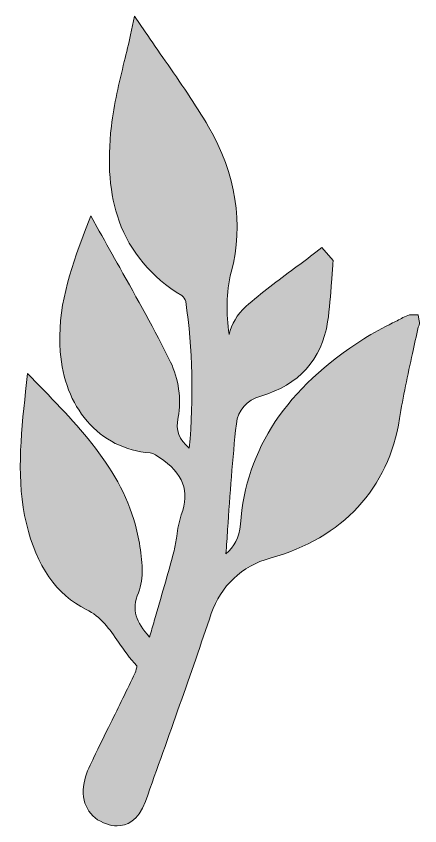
# Model space of a CAD drawing. Header units: inches. Extents: x 792 to 7891, y -1099 to 2748.
# Drawn here: x 5290 to 5788, y -1099 to -101 of the extents above; entities that cross this region are included whole.
import ezdxf

# ---------------------------------------------------------------- set-up
doc = ezdxf.new("R2010")
doc.units = ezdxf.units.IN
doc.header["$MEASUREMENT"] = 0
doc.layers.add('Layer 1', color=7, linetype='Continuous')

msp = doc.modelspace()

# ---------------------------------------------------------------- hatches: boundary and pattern name
at = {"layer": 'Layer 1', "true_color": 0xcd7e2e}
h = msp.add_hatch(color=32, dxfattribs=at)
h.dxf.hatch_style = 2
edge = h.paths.add_edge_path()
edge.add_spline(control_points=[(5786.32, -484.27), (5784.05, -495.12), (5781.62, -506.17), (5779.27, -516.89), (5773.52, -543.07), (5767.57, -570.14), (5763.35, -597.06), (5749.84, -683.26), (5693.15, -744.36), (5603.72, -769.11), (5568.9, -778.74), (5542.39, -803.61), (5530.98, -837.33), (5505.65, -912.22), (5479.16, -986.64), (5449.65, -1069.19), (5440.76, -1094.05), (5425.77, -1099.27), (5414.75, -1099.27), (5410.59, -1099.27), (5406.18, -1098.5), (5401.66, -1096.99), (5379.86, -1089.72), (5369.46, -1070.8), (5373.83, -1046.4), (5375.68, -1036.06), (5380.21, -1026.76), (5384.58, -1017.76), (5384.58, -1017.76), (5385.6, -1015.68), (5385.6, -1015.68), (5392.52, -1001.38), (5399.66, -986.91), (5406.57, -972.92), (5416.62, -952.55), (5427.02, -931.49), (5436.89, -910.65), (5438.15, -907.98), (5438.95, -903.98), (5439.04, -901.81), (5430.14, -892.88), (5423.2, -882.74), (5416.47, -872.91), (5405.35, -856.67), (5394.86, -841.33), (5376.48, -832.33), (5339.96, -814.42), (5315.13, -778.82), (5302.7, -726.5), (5290.08, -673.44), (5295.72, -620.04), (5301.69, -563.5), (5301.69, -563.5), (5304.04, -541.26), (5304.04, -541.26), (5304.04, -541.26), (5318.92, -556.62), (5318.92, -556.62), (5375.16, -614.68), (5428.28, -669.52), (5442.22, -750.86), (5445.81, -771.81), (5448.14, -793.69), (5440.93, -811.76), (5432.22, -833.57), (5438.12, -847.64), (5454.8, -866.45), (5456.73, -859.73), (5458.65, -853.09), (5460.55, -846.52), (5469.17, -816.66), (5477.32, -788.46), (5485.05, -760), (5486.59, -754.34), (5487.43, -748.32), (5488.33, -741.95), (5489.55, -733.29), (5490.81, -724.34), (5493.95, -715.64), (5504.54, -686.42), (5496.27, -664.61), (5467.14, -644.93), (5465.25, -643.65), (5459.51, -639.78), (5455.58, -639.46), (5424.58, -636.94), (5397.63, -623.34), (5377.65, -600.11), (5358.48, -577.83), (5347, -548.24), (5344.46, -514.55), (5340.48, -461.92), (5356.45, -414.73), (5374.6, -367.02), (5374.6, -367.02), (5382.28, -346.84), (5382.28, -346.84), (5382.28, -346.84), (5392.7, -365.74), (5392.7, -365.74), (5401.03, -380.85), (5409.61, -396.09), (5417.9, -410.84), (5439.17, -448.68), (5461.17, -487.81), (5480.67, -527.36), (5490.54, -547.37), (5494.2, -573.95), (5490.01, -595.07), (5486.53, -612.59), (5491.01, -622.72), (5503.77, -633.65), (5509.42, -571.06), (5507.95, -511.66), (5499.34, -452.61), (5499.01, -450.38), (5496.47, -446.59), (5494.47, -445.38), (5456.83, -422.41), (5430.82, -391.45), (5417.15, -353.36), (5405.41, -320.64), (5402.28, -282.36), (5407.6, -236.34), (5410.74, -209.09), (5417.24, -182.5), (5423.53, -156.78), (5426.34, -145.3), (5428.99, -134.45), (5431.34, -123.61), (5431.34, -123.61), (5436.31, -100.73), (5436.31, -100.73), (5436.31, -100.73), (5449.41, -120.14), (5449.41, -120.14), (5457.53, -132.18), (5465.95, -144.25), (5474.1, -155.92), (5492.34, -182.05), (5511.19, -209.07), (5527.52, -237.01), (5561.48, -295.1), (5571.18, -357.09), (5555.58, -416.27), (5548.69, -442.38), (5549.61, -467.56), (5552.95, -493.19), (5556.35, -480.8), (5562.41, -468.92), (5573.68, -458.81), (5592.67, -441.77), (5613.46, -426.46), (5633.57, -411.65), (5642.3, -405.22), (5651.34, -398.56), (5660.05, -391.89), (5660.05, -391.89), (5667.48, -386.21), (5667.48, -386.21), (5667.48, -386.21), (5681.42, -402.09), (5681.42, -402.09), (5681.42, -402.09), (5681.05, -406.35), (5681.05, -406.35), (5680.42, -413.61), (5679.9, -421.06), (5679.39, -428.26), (5678.25, -444.51), (5677.08, -461.31), (5674.55, -477.83), (5667.44, -524.24), (5638.9, -555.86), (5592.02, -569.27), (5574.72, -574.22), (5563.73, -586.68), (5561.88, -603.45), (5557.12, -646.63), (5554.07, -690.92), (5551.12, -733.75), (5550.45, -743.61), (5549.75, -753.67), (5549.04, -763.76), (5559.19, -754.96), (5565.62, -744.6), (5566.94, -727.1), (5573.96, -634.14), (5623.77, -559.4), (5719.24, -498.59), (5730.76, -491.25), (5742.98, -485.06), (5754.81, -479.08), (5759.62, -476.64), (5764.59, -474.12), (5769.4, -471.59), (5771.75, -470.35), (5775.13, -468.87), (5777.9, -468.87), (5777.9, -468.87), (5786.22, -468.87), (5786.22, -468.87), (5786.22, -468.87), (5787.75, -477.06), (5787.75, -477.06), (5787.85, -477.62), (5788.38, -481.08), (5786.32, -484.27)], knot_values=[0, 0, 0, 0, 1, 1, 1, 2, 2, 2, 3, 3, 3, 4, 4, 4, 5, 5, 5, 6, 6, 6, 7, 7, 7, 8, 8, 8, 9, 9, 9, 10, 10, 10, 11, 11, 11, 12, 12, 12, 13, 13, 13, 14, 14, 14, 15, 15, 15, 16, 16, 16, 17, 17, 17, 18, 18, 18, 19, 19, 19, 20, 20, 20, 21, 21, 21, 22, 22, 22, 23, 23, 23, 24, 24, 24, 25, 25, 25, 26, 26, 26, 27, 27, 27, 28, 28, 28, 29, 29, 29, 30, 30, 30, 31, 31, 31, 32, 32, 32, 33, 33, 33, 34, 34, 34, 35, 35, 35, 36, 36, 36, 37, 37, 37, 38, 38, 38, 39, 39, 39, 40, 40, 40, 41, 41, 41, 42, 42, 42, 43, 43, 43, 44, 44, 44, 45, 45, 45, 46, 46, 46, 47, 47, 47, 48, 48, 48, 49, 49, 49, 50, 50, 50, 51, 51, 51, 52, 52, 52, 53, 53, 53, 54, 54, 54, 55, 55, 55, 56, 56, 56, 57, 57, 57, 58, 58, 58, 59, 59, 59, 60, 60, 60, 61, 61, 61, 62, 62, 62, 63, 63, 63, 64, 64, 64, 65, 65, 65, 66, 66, 66, 67, 67, 67, 68, 68, 68, 69, 69, 69, 69], degree=3, periodic=1)

# ---------------------------------------------------------------- linework, layer by layer
at = {"layer": 'Layer 1', "lineweight": 0}
msp.add_open_spline([(5786.32, -484.27), (5784.05, -495.12), (5781.62, -506.17), (5779.27, -516.89), (5773.52, -543.07), (5767.57, -570.14), (5763.35, -597.06), (5749.84, -683.26), (5693.15, -744.36), (5603.72, -769.11), (5568.9, -778.74), (5542.39, -803.61), (5530.98, -837.33), (5505.65, -912.22), (5479.16, -986.64), (5449.65, -1069.19), (5440.76, -1094.05), (5425.77, -1099.27), (5414.75, -1099.27), (5410.59, -1099.27), (5406.18, -1098.5), (5401.66, -1096.99), (5379.86, -1089.72), (5369.46, -1070.8), (5373.83, -1046.4), (5375.68, -1036.06), (5380.21, -1026.76), (5384.58, -1017.76), (5384.58, -1017.76), (5385.6, -1015.68), (5385.6, -1015.68), (5392.52, -1001.38), (5399.66, -986.91), (5406.57, -972.92), (5416.62, -952.55), (5427.02, -931.49), (5436.89, -910.65), (5438.15, -907.98), (5438.95, -903.98), (5439.04, -901.81), (5430.14, -892.88), (5423.2, -882.74), (5416.47, -872.91), (5405.35, -856.67), (5394.86, -841.33), (5376.48, -832.33), (5339.96, -814.42), (5315.13, -778.82), (5302.7, -726.5), (5290.08, -673.44), (5295.72, -620.04), (5301.69, -563.5), (5301.69, -563.5), (5304.04, -541.26), (5304.04, -541.26), (5304.04, -541.26), (5318.92, -556.62), (5318.92, -556.62), (5375.16, -614.68), (5428.28, -669.52), (5442.22, -750.86), (5445.81, -771.81), (5448.14, -793.69), (5440.93, -811.76), (5432.22, -833.57), (5438.12, -847.64), (5454.8, -866.45), (5456.73, -859.73), (5458.65, -853.09), (5460.55, -846.52), (5469.17, -816.66), (5477.32, -788.46), (5485.05, -760), (5486.59, -754.34), (5487.43, -748.32), (5488.33, -741.95), (5489.55, -733.29), (5490.81, -724.34), (5493.95, -715.64), (5504.54, -686.42), (5496.27, -664.61), (5467.14, -644.93), (5465.25, -643.65), (5459.51, -639.78), (5455.58, -639.46), (5424.58, -636.94), (5397.63, -623.34), (5377.65, -600.11), (5358.48, -577.83), (5347, -548.24), (5344.46, -514.55), (5340.48, -461.92), (5356.45, -414.73), (5374.6, -367.02), (5374.6, -367.02), (5382.28, -346.84), (5382.28, -346.84), (5382.28, -346.84), (5392.7, -365.74), (5392.7, -365.74), (5401.03, -380.85), (5409.61, -396.09), (5417.9, -410.84), (5439.17, -448.68), (5461.17, -487.81), (5480.67, -527.36), (5490.54, -547.37), (5494.2, -573.95), (5490.01, -595.07), (5486.53, -612.59), (5491.01, -622.72), (5503.77, -633.65), (5509.42, -571.06), (5507.95, -511.66), (5499.34, -452.61), (5499.01, -450.38), (5496.47, -446.59), (5494.47, -445.38), (5456.83, -422.41), (5430.82, -391.45), (5417.15, -353.36), (5405.41, -320.64), (5402.28, -282.36), (5407.6, -236.34), (5410.74, -209.09), (5417.24, -182.5), (5423.53, -156.78), (5426.34, -145.3), (5428.99, -134.45), (5431.34, -123.61), (5431.34, -123.61), (5436.31, -100.73), (5436.31, -100.73), (5436.31, -100.73), (5449.41, -120.14), (5449.41, -120.14), (5457.53, -132.18), (5465.95, -144.25), (5474.1, -155.92), (5492.34, -182.05), (5511.19, -209.07), (5527.52, -237.01), (5561.48, -295.1), (5571.18, -357.09), (5555.58, -416.27), (5548.69, -442.38), (5549.61, -467.56), (5552.95, -493.19), (5556.35, -480.8), (5562.41, -468.92), (5573.68, -458.81), (5592.67, -441.77), (5613.46, -426.46), (5633.57, -411.65), (5642.3, -405.22), (5651.34, -398.56), (5660.05, -391.89), (5660.05, -391.89), (5667.48, -386.21), (5667.48, -386.21), (5667.48, -386.21), (5681.42, -402.09), (5681.42, -402.09), (5681.42, -402.09), (5681.05, -406.35), (5681.05, -406.35), (5680.42, -413.61), (5679.9, -421.06), (5679.39, -428.26), (5678.25, -444.51), (5677.08, -461.31), (5674.55, -477.83), (5667.44, -524.24), (5638.9, -555.86), (5592.02, -569.27), (5574.72, -574.22), (5563.73, -586.68), (5561.88, -603.45), (5557.12, -646.63), (5554.07, -690.92), (5551.12, -733.75), (5550.45, -743.61), (5549.75, -753.67), (5549.04, -763.76), (5559.19, -754.96), (5565.62, -744.6), (5566.94, -727.1), (5573.96, -634.14), (5623.77, -559.4), (5719.24, -498.59), (5730.76, -491.25), (5742.98, -485.06), (5754.81, -479.08), (5759.62, -476.64), (5764.59, -474.12), (5769.4, -471.59), (5771.75, -470.35), (5775.13, -468.87), (5777.9, -468.87), (5777.9, -468.87), (5786.22, -468.87), (5786.22, -468.87), (5786.22, -468.87), (5787.75, -477.06), (5787.75, -477.06), (5787.85, -477.62), (5788.38, -481.08), (5786.32, -484.27)], degree=3, knots=[0, 0, 0, 0, 1, 1, 1, 2, 2, 2, 3, 3, 3, 4, 4, 4, 5, 5, 5, 6, 6, 6, 7, 7, 7, 8, 8, 8, 9, 9, 9, 10, 10, 10, 11, 11, 11, 12, 12, 12, 13, 13, 13, 14, 14, 14, 15, 15, 15, 16, 16, 16, 17, 17, 17, 18, 18, 18, 19, 19, 19, 20, 20, 20, 21, 21, 21, 22, 22, 22, 23, 23, 23, 24, 24, 24, 25, 25, 25, 26, 26, 26, 27, 27, 27, 28, 28, 28, 29, 29, 29, 30, 30, 30, 31, 31, 31, 32, 32, 32, 33, 33, 33, 34, 34, 34, 35, 35, 35, 36, 36, 36, 37, 37, 37, 38, 38, 38, 39, 39, 39, 40, 40, 40, 41, 41, 41, 42, 42, 42, 43, 43, 43, 44, 44, 44, 45, 45, 45, 46, 46, 46, 47, 47, 47, 48, 48, 48, 49, 49, 49, 50, 50, 50, 51, 51, 51, 52, 52, 52, 53, 53, 53, 54, 54, 54, 55, 55, 55, 56, 56, 56, 57, 57, 57, 58, 58, 58, 59, 59, 59, 60, 60, 60, 61, 61, 61, 62, 62, 62, 63, 63, 63, 64, 64, 64, 65, 65, 65, 66, 66, 66, 67, 67, 67, 68, 68, 68, 69, 69, 69, 69], dxfattribs=at)

doc.saveas('drawing.dxf')
